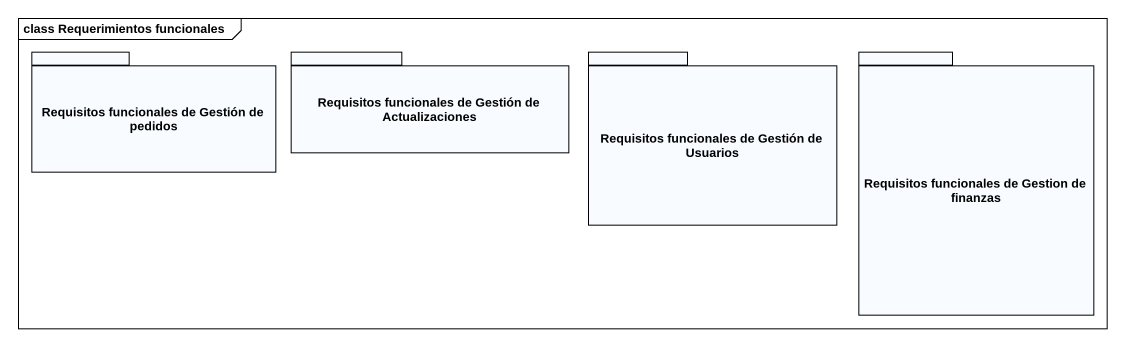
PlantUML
@startuml
mainframe class Requerimientos funcionales
package "Requisitos funcionales de Gestión de pedidos" as Requisitos_funcionales_de {
}
package "Requisitos funcionales de Gestión de Actualizaciones" as Requisitos_funcionales_de_2 {
}
package "Requisitos funcionales de Gestión de Usuarios" as Requisitos_funcionales_de_3 {
}
package "Requisitos funcionales de Gestion de finanzas" as Requisitos_funcionales_de_4 {
}
@enduml
